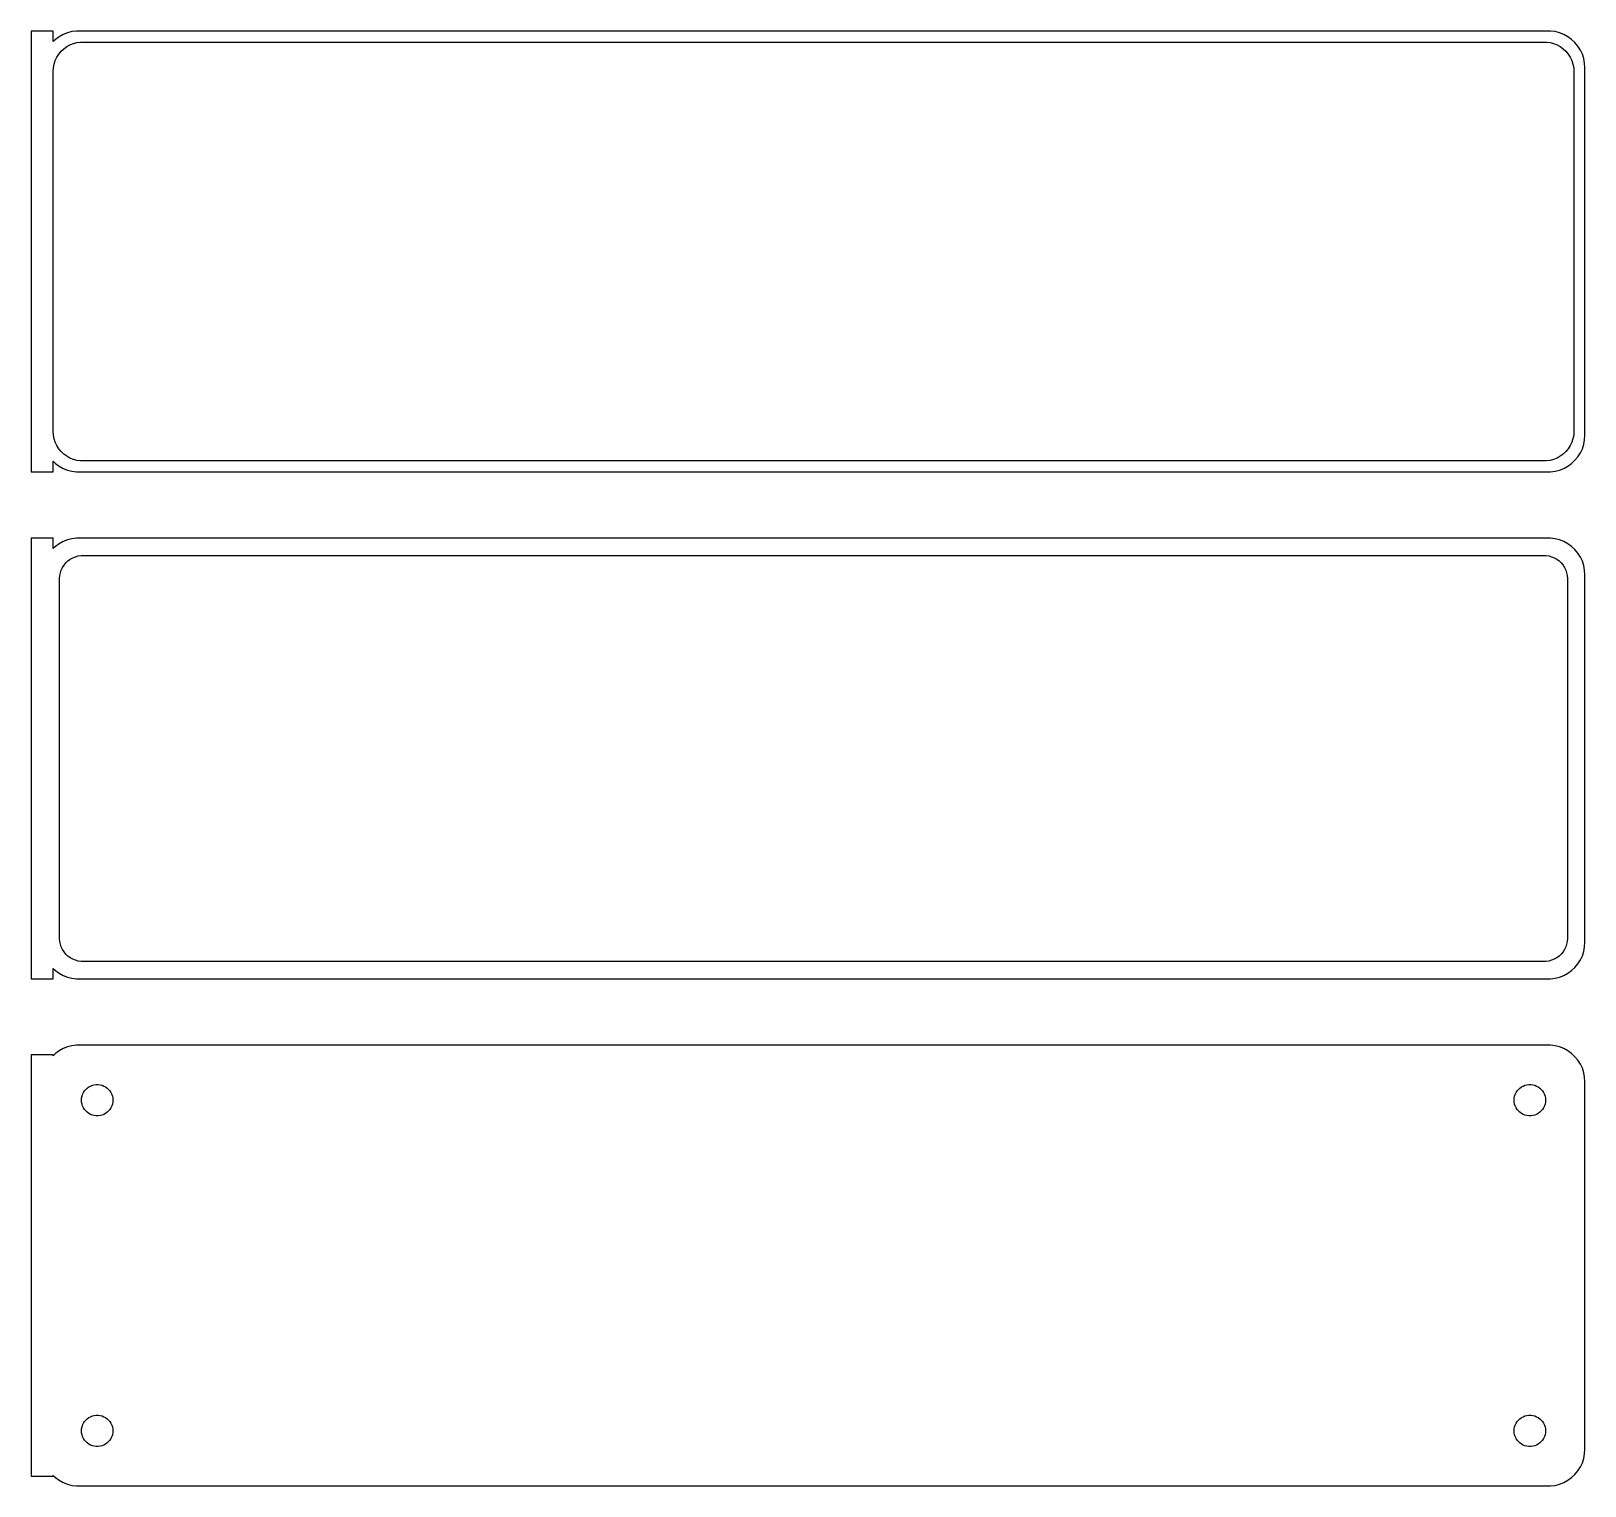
# Model space of a CAD drawing. Header units: metres. Extents: x -106 to 105, y 177 to 375.
import ezdxf

# ---------------------------------------------------------------- set-up
doc = ezdxf.new("R2010")
doc.units = ezdxf.units.M

msp = doc.modelspace()

# ---------------------------------------------------------------- linework, layer by layer
for p, q in [((-103.5, 374.99), (-106.5, 374.99)), ((-106.5, 374.99), (-106.5, 315.01)), ((-103.5, 373.559), (-103.5, 374.99)), ((-102.129, 374.524), (-102.679, 374.222)), ((-101.545, 374.755), (-102.129, 374.524)), ((-100.937, 374.911), (-101.545, 374.755)), ((-100.314, 374.99), (-100.937, 374.911)), ((100.314, 374.99), (-100.314, 374.99)), ((100.937, 374.911), (100.314, 374.99)), ((101.545, 374.755), (100.937, 374.911)), ((102.129, 374.524), (101.545, 374.755)), ((102.679, 374.222), (102.129, 374.524)), ((-103.187, 373.853), (-103.5, 373.559)), ((-102.679, 374.222), (-103.187, 373.853)), ((-102.416, 372.238), (-102.05, 372.582)), ((-102.05, 372.582), (-101.643, 372.877)), ((-101.643, 372.877), (-101.203, 373.119)), ((-101.203, 373.119), (-100.736, 373.304)), ((-100.736, 373.304), (-100.25, 373.429)), ((-100.25, 373.429), (-99.7512, 373.492)), ((-99.7512, 373.492), (99.7512, 373.492)), ((99.7512, 373.492), (100.25, 373.429)), ((100.25, 373.429), (100.736, 373.304)), ((100.736, 373.304), (101.203, 373.119)), ((101.203, 373.119), (101.643, 372.877)), ((101.643, 372.877), (102.05, 372.582)), ((102.05, 372.582), (102.416, 372.238)), ((103.187, 373.853), (102.679, 374.222)), ((103.645, 373.423), (103.187, 373.853)), ((104.045, 372.939), (103.645, 373.423)), ((104.382, 372.409), (104.045, 372.939)), ((104.649, 371.841), (104.382, 372.409)), ((-103.468, 370.001), (-103.374, 370.495)), ((-103.374, 370.495), (-103.219, 370.972)), ((-103.219, 370.972), (-103.005, 371.427)), ((-103.005, 371.427), (-102.736, 371.851)), ((-102.736, 371.851), (-102.416, 372.238)), ((102.416, 372.238), (102.736, 371.851)), ((102.736, 371.851), (103.005, 371.427)), ((103.005, 371.427), (103.219, 370.972)), ((103.219, 370.972), (103.374, 370.495)), ((103.374, 370.495), (103.468, 370.001)), ((104.843, 371.243), (104.649, 371.841)), ((104.961, 370.627), (104.843, 371.243)), ((105, 370), (104.961, 370.627)), ((-103.5, 369.5), (-103.468, 370.001)), ((-103.5, 320.5), (-103.5, 369.5)), ((103.468, 370.001), (103.5, 369.5)), ((103.5, 369.5), (103.5, 320.5)), ((105, 320), (105, 370)), ((-103.468, 319.999), (-103.5, 320.5)), ((-103.374, 319.505), (-103.468, 319.999)), ((-103.219, 319.028), (-103.374, 319.505)), ((103.374, 319.505), (103.219, 319.028)), ((103.468, 319.999), (103.374, 319.505)), ((103.5, 320.5), (103.468, 319.999)), ((104.843, 318.757), (104.961, 319.373)), ((104.961, 319.373), (105, 320)), ((-103.005, 318.573), (-103.219, 319.028)), ((-102.736, 318.149), (-103.005, 318.573)), ((-102.416, 317.762), (-102.736, 318.149)), ((-102.05, 317.418), (-102.416, 317.762)), ((-101.643, 317.123), (-102.05, 317.418)), ((102.05, 317.418), (101.643, 317.123)), ((102.416, 317.762), (102.05, 317.418)), ((102.736, 318.149), (102.416, 317.762)), ((103.005, 318.573), (102.736, 318.149)), ((103.219, 319.028), (103.005, 318.573)), ((104.045, 317.061), (104.382, 317.591)), ((104.382, 317.591), (104.649, 318.159)), ((104.649, 318.159), (104.843, 318.757)), ((-103.5, 316.441), (-103.187, 316.147)), ((-103.5, 315.01), (-103.5, 316.441)), ((-103.187, 316.147), (-102.679, 315.778)), ((-102.679, 315.778), (-102.129, 315.476)), ((-102.129, 315.476), (-101.545, 315.245)), ((-101.203, 316.881), (-101.643, 317.123)), ((-101.545, 315.245), (-100.937, 315.089)), ((-100.736, 316.696), (-101.203, 316.881)), ((-100.25, 316.571), (-100.736, 316.696)), ((-99.7512, 316.508), (-100.25, 316.571)), ((99.7512, 316.508), (-99.7512, 316.508)), ((100.25, 316.571), (99.7512, 316.508)), ((100.736, 316.696), (100.25, 316.571)), ((101.203, 316.881), (100.736, 316.696)), ((100.937, 315.089), (101.545, 315.245)), ((101.643, 317.123), (101.203, 316.881)), ((101.545, 315.245), (102.129, 315.476)), ((102.129, 315.476), (102.679, 315.778)), ((102.679, 315.778), (103.187, 316.147)), ((103.187, 316.147), (103.645, 316.577)), ((103.645, 316.577), (104.045, 317.061)), ((-106.5, 315.01), (-103.5, 315.01)), ((-100.937, 315.089), (-100.314, 315.01)), ((-100.314, 315.01), (100.314, 315.01)), ((100.314, 315.01), (100.937, 315.089)), ((-103.5, 305.979), (-106.5, 305.979)), ((-106.5, 305.979), (-106.5, 246.021)), ((-103.5, 304.559), (-103.5, 305.979)), ((-103.187, 304.853), (-103.5, 304.559)), ((-102.679, 305.222), (-103.187, 304.853)), ((-102.129, 305.524), (-102.679, 305.222)), ((-101.545, 305.755), (-102.129, 305.524)), ((-100.937, 305.911), (-101.545, 305.755)), ((-100.314, 305.99), (-100.937, 305.911)), ((100.314, 305.99), (-100.314, 305.99)), ((100.937, 305.911), (100.314, 305.99)), ((101.545, 305.755), (100.937, 305.911)), ((102.129, 305.524), (101.545, 305.755)), ((102.679, 305.222), (102.129, 305.524)), ((103.187, 304.853), (102.679, 305.222)), ((103.645, 304.423), (103.187, 304.853)), ((-102.018, 302.33), (-101.769, 302.631)), ((-101.769, 302.631), (-101.484, 302.899)), ((-101.484, 302.899), (-101.168, 303.128)), ((-101.168, 303.128), (-100.825, 303.317)), ((-100.825, 303.317), (-100.462, 303.461)), ((-100.462, 303.461), (-100.083, 303.558)), ((-100.083, 303.558), (-99.6955, 303.607)), ((-99.6955, 303.607), (99.6955, 303.607)), ((99.6955, 303.607), (100.083, 303.558)), ((100.083, 303.558), (100.462, 303.461)), ((100.462, 303.461), (100.825, 303.317)), ((100.825, 303.317), (101.168, 303.128)), ((101.168, 303.128), (101.484, 302.899)), ((101.484, 302.899), (101.769, 302.631)), ((101.769, 302.631), (102.018, 302.33)), ((104.045, 303.939), (103.645, 304.423)), ((104.382, 303.409), (104.045, 303.939)), ((104.649, 302.841), (104.382, 303.409)), ((104.843, 302.243), (104.649, 302.841)), ((-102.613, 300.5), (-102.588, 300.89)), ((-102.613, 251.5), (-102.613, 300.5)), ((-102.588, 300.89), (-102.515, 301.274)), ((-102.515, 301.274), (-102.394, 301.646)), ((-102.394, 301.646), (-102.228, 302)), ((-102.228, 302), (-102.018, 302.33)), ((102.018, 302.33), (102.228, 302)), ((102.228, 302), (102.394, 301.646)), ((102.394, 301.646), (102.515, 301.274)), ((102.515, 301.274), (102.588, 300.89)), ((102.588, 300.89), (102.613, 300.5)), ((102.613, 300.5), (102.613, 251.5)), ((104.961, 301.627), (104.843, 302.243)), ((105, 301), (104.961, 301.627)), ((105, 251), (105, 301)), ((-102.588, 251.11), (-102.613, 251.5)), ((-102.515, 250.726), (-102.588, 251.11)), ((-102.394, 250.354), (-102.515, 250.726)), ((-102.228, 250), (-102.394, 250.354)), ((-102.018, 249.67), (-102.228, 250)), ((-101.769, 249.369), (-102.018, 249.67)), ((102.018, 249.67), (101.769, 249.369)), ((102.228, 250), (102.018, 249.67)), ((102.394, 250.354), (102.228, 250)), ((102.515, 250.726), (102.394, 250.354)), ((102.588, 251.11), (102.515, 250.726)), ((102.613, 251.5), (102.588, 251.11)), ((104.649, 249.159), (104.843, 249.757)), ((104.843, 249.757), (104.961, 250.373)), ((104.961, 250.373), (105, 251)), ((-101.484, 249.101), (-101.769, 249.369)), ((-101.168, 248.872), (-101.484, 249.101)), ((-100.825, 248.683), (-101.168, 248.872)), ((-100.462, 248.539), (-100.825, 248.683)), ((-100.083, 248.442), (-100.462, 248.539)), ((-99.6955, 248.393), (-100.083, 248.442)), ((99.6955, 248.393), (-99.6955, 248.393)), ((100.083, 248.442), (99.6955, 248.393)), ((100.462, 248.539), (100.083, 248.442)), ((100.825, 248.683), (100.462, 248.539)), ((101.168, 248.872), (100.825, 248.683)), ((101.484, 249.101), (101.168, 248.872)), ((101.769, 249.369), (101.484, 249.101)), ((103.187, 247.147), (103.645, 247.577)), ((103.645, 247.577), (104.045, 248.061)), ((104.045, 248.061), (104.382, 248.591)), ((104.382, 248.591), (104.649, 249.159)), ((-106.5, 246.021), (-103.5, 246.021)), ((-103.5, 246.021), (-103.5, 247.441)), ((-103.5, 247.441), (-103.187, 247.147)), ((-103.187, 247.147), (-102.679, 246.778)), ((-102.679, 246.778), (-102.129, 246.476)), ((-102.129, 246.476), (-101.545, 246.245)), ((-101.545, 246.245), (-100.937, 246.089)), ((-100.937, 246.089), (-100.314, 246.01)), ((-100.314, 246.01), (100.314, 246.01)), ((100.314, 246.01), (100.937, 246.089)), ((100.937, 246.089), (101.545, 246.245)), ((101.545, 246.245), (102.129, 246.476)), ((102.129, 246.476), (102.679, 246.778)), ((102.679, 246.778), (103.187, 247.147)), ((-100.937, 236.911), (-101.545, 236.755)), ((-100.314, 236.99), (-100.937, 236.911)), ((100.314, 236.99), (-100.314, 236.99)), ((100.937, 236.911), (100.314, 236.99)), ((101.545, 236.755), (100.937, 236.911)), ((-103.5, 235.653), (-106.5, 235.653)), ((-106.5, 235.653), (-106.5, 178.347)), ((-103.187, 235.853), (-103.5, 235.559)), ((-103.5, 235.559), (-103.5, 235.653)), ((-102.679, 236.222), (-103.187, 235.853)), ((-102.129, 236.524), (-102.679, 236.222)), ((-101.545, 236.755), (-102.129, 236.524)), ((102.129, 236.524), (101.545, 236.755)), ((102.679, 236.222), (102.129, 236.524)), ((103.187, 235.853), (102.679, 236.222)), ((103.645, 235.423), (103.187, 235.853)), ((104.045, 234.939), (103.645, 235.423)), ((104.382, 234.409), (104.045, 234.939)), ((104.649, 233.841), (104.382, 234.409)), ((104.843, 233.243), (104.649, 233.841)), ((104.961, 232.627), (104.843, 233.243)), ((-99.3712, 230.529), (-99.2275, 230.755)), ((-99.2275, 230.755), (-99.0566, 230.962)), ((-99.0566, 230.962), (-98.8611, 231.145)), ((-98.8611, 231.145), (-98.6441, 231.303)), ((-98.6441, 231.303), (-98.4092, 231.432)), ((-98.4092, 231.432), (-98.1598, 231.531)), ((-98.1598, 231.531), (-97.9001, 231.597)), ((-97.9001, 231.597), (-97.6341, 231.631)), ((-97.6341, 231.631), (-97.3659, 231.631)), ((-97.3659, 231.631), (-97.0999, 231.597)), ((-97.0999, 231.597), (-96.8401, 231.531)), ((-96.8401, 231.531), (-96.5908, 231.432)), ((-96.5908, 231.432), (-96.3559, 231.303)), ((-96.3559, 231.303), (-96.1389, 231.145)), ((-96.1389, 231.145), (-95.9434, 230.962)), ((-95.9434, 230.962), (-95.7725, 230.755)), ((-95.7725, 230.755), (-95.6288, 230.529)), ((95.6288, 230.529), (95.7725, 230.755)), ((95.7725, 230.755), (95.9434, 230.962)), ((95.9434, 230.962), (96.1389, 231.145)), ((96.1389, 231.145), (96.3559, 231.303)), ((96.3559, 231.303), (96.5908, 231.432)), ((96.5908, 231.432), (96.8401, 231.531)), ((96.8401, 231.531), (97.0999, 231.597)), ((97.0999, 231.597), (97.3659, 231.631)), ((97.3659, 231.631), (97.6341, 231.631)), ((97.6341, 231.631), (97.9001, 231.597)), ((97.9001, 231.597), (98.1598, 231.531)), ((98.1598, 231.531), (98.4092, 231.432)), ((98.4092, 231.432), (98.6441, 231.303)), ((98.6441, 231.303), (98.8611, 231.145)), ((98.8611, 231.145), (99.0566, 230.962)), ((99.0566, 230.962), (99.2275, 230.755)), ((99.2275, 230.755), (99.3712, 230.529)), ((105, 232), (104.961, 232.627)), ((105, 182), (105, 232)), ((-99.6353, 229.5), (-99.6185, 229.768)), ((-99.6185, 229.232), (-99.6353, 229.5)), ((-99.6185, 229.768), (-99.5682, 230.031)), ((-99.5682, 228.969), (-99.6185, 229.232)), ((-99.5682, 230.031), (-99.4853, 230.286)), ((-99.4853, 228.714), (-99.5682, 228.969)), ((-99.4853, 230.286), (-99.3712, 230.529)), ((-99.3712, 228.471), (-99.4853, 228.714)), ((-99.2275, 228.245), (-99.3712, 228.471)), ((-95.6288, 228.471), (-95.7725, 228.245)), ((-95.6288, 230.529), (-95.5146, 230.286)), ((-95.5146, 228.714), (-95.6288, 228.471)), ((-95.5146, 230.286), (-95.4318, 230.031)), ((-95.4318, 228.969), (-95.5146, 228.714)), ((-95.4318, 230.031), (-95.3815, 229.768)), ((-95.3815, 229.232), (-95.4318, 228.969)), ((-95.3815, 229.768), (-95.3647, 229.5)), ((-95.3647, 229.5), (-95.3815, 229.232)), ((95.3647, 229.5), (95.3815, 229.768)), ((95.3815, 229.232), (95.3647, 229.5)), ((95.3815, 229.768), (95.4318, 230.031)), ((95.4318, 228.969), (95.3815, 229.232)), ((95.4318, 230.031), (95.5146, 230.286)), ((95.5146, 228.714), (95.4318, 228.969)), ((95.5146, 230.286), (95.6288, 230.529)), ((95.6288, 228.471), (95.5146, 228.714)), ((95.7725, 228.245), (95.6288, 228.471)), ((99.3712, 228.471), (99.2275, 228.245)), ((99.3712, 230.529), (99.4853, 230.286)), ((99.4853, 228.714), (99.3712, 228.471)), ((99.4853, 230.286), (99.5682, 230.031)), ((99.5682, 228.969), (99.4853, 228.714)), ((99.5682, 230.031), (99.6185, 229.768)), ((99.6185, 229.232), (99.5682, 228.969)), ((99.6185, 229.768), (99.6353, 229.5)), ((99.6353, 229.5), (99.6185, 229.232)), ((-99.0566, 228.038), (-99.2275, 228.245)), ((-98.8611, 227.855), (-99.0566, 228.038)), ((-98.6441, 227.697), (-98.8611, 227.855)), ((-98.4092, 227.568), (-98.6441, 227.697)), ((-98.1598, 227.469), (-98.4092, 227.568)), ((-97.9001, 227.403), (-98.1598, 227.469)), ((-97.6341, 227.369), (-97.9001, 227.403)), ((-97.3659, 227.369), (-97.6341, 227.369)), ((-97.0999, 227.403), (-97.3659, 227.369)), ((-96.8401, 227.469), (-97.0999, 227.403)), ((-96.5908, 227.568), (-96.8401, 227.469)), ((-96.3559, 227.697), (-96.5908, 227.568)), ((-96.1389, 227.855), (-96.3559, 227.697)), ((-95.9434, 228.038), (-96.1389, 227.855)), ((-95.7725, 228.245), (-95.9434, 228.038)), ((95.9434, 228.038), (95.7725, 228.245)), ((96.1389, 227.855), (95.9434, 228.038)), ((96.3559, 227.697), (96.1389, 227.855)), ((96.5908, 227.568), (96.3559, 227.697)), ((96.8401, 227.469), (96.5908, 227.568)), ((97.0999, 227.403), (96.8401, 227.469)), ((97.3659, 227.369), (97.0999, 227.403)), ((97.6341, 227.369), (97.3659, 227.369)), ((97.9001, 227.403), (97.6341, 227.369)), ((98.1598, 227.469), (97.9001, 227.403)), ((98.4092, 227.568), (98.1598, 227.469)), ((98.6441, 227.697), (98.4092, 227.568)), ((98.8611, 227.855), (98.6441, 227.697)), ((99.0566, 228.038), (98.8611, 227.855)), ((99.2275, 228.245), (99.0566, 228.038)), ((-99.0566, 185.962), (-98.8611, 186.145)), ((-98.8611, 186.145), (-98.6441, 186.303)), ((-98.6441, 186.303), (-98.4092, 186.432)), ((-98.4092, 186.432), (-98.1598, 186.531)), ((-98.1598, 186.531), (-97.9001, 186.597)), ((-97.9001, 186.597), (-97.6341, 186.631)), ((-97.6341, 186.631), (-97.3659, 186.631)), ((-97.3659, 186.631), (-97.0999, 186.597)), ((-97.0999, 186.597), (-96.8401, 186.531)), ((-96.8401, 186.531), (-96.5908, 186.432)), ((-96.5908, 186.432), (-96.3559, 186.303)), ((-96.3559, 186.303), (-96.1389, 186.145)), ((-96.1389, 186.145), (-95.9434, 185.962)), ((95.9434, 185.962), (96.1389, 186.145)), ((96.1389, 186.145), (96.3559, 186.303)), ((96.3559, 186.303), (96.5908, 186.432)), ((96.5908, 186.432), (96.8401, 186.531)), ((96.8401, 186.531), (97.0999, 186.597)), ((97.0999, 186.597), (97.3659, 186.631)), ((97.3659, 186.631), (97.6341, 186.631)), ((97.6341, 186.631), (97.9001, 186.597)), ((97.9001, 186.597), (98.1598, 186.531)), ((98.1598, 186.531), (98.4092, 186.432)), ((98.4092, 186.432), (98.6441, 186.303)), ((98.6441, 186.303), (98.8611, 186.145)), ((98.8611, 186.145), (99.0566, 185.962)), ((-99.6353, 184.5), (-99.6185, 184.768)), ((-99.6185, 184.232), (-99.6353, 184.5)), ((-99.6185, 184.768), (-99.5682, 185.031)), ((-99.5682, 183.969), (-99.6185, 184.232)), ((-99.5682, 185.031), (-99.4853, 185.286)), ((-99.4853, 185.286), (-99.3712, 185.529)), ((-99.3712, 185.529), (-99.2275, 185.755)), ((-99.2275, 185.755), (-99.0566, 185.962)), ((-95.9434, 185.962), (-95.7725, 185.755)), ((-95.7725, 185.755), (-95.6288, 185.529)), ((-95.6288, 185.529), (-95.5146, 185.286)), ((-95.5146, 185.286), (-95.4318, 185.031)), ((-95.4318, 185.031), (-95.3815, 184.768)), ((-95.3815, 184.232), (-95.4318, 183.969)), ((-95.3815, 184.768), (-95.3647, 184.5)), ((-95.3647, 184.5), (-95.3815, 184.232)), ((95.3647, 184.5), (95.3815, 184.768)), ((95.3815, 184.232), (95.3647, 184.5)), ((95.3815, 184.768), (95.4318, 185.031)), ((95.4318, 183.969), (95.3815, 184.232)), ((95.4318, 185.031), (95.5146, 185.286)), ((95.5146, 185.286), (95.6288, 185.529)), ((95.6288, 185.529), (95.7725, 185.755)), ((95.7725, 185.755), (95.9434, 185.962)), ((99.0566, 185.962), (99.2275, 185.755)), ((99.2275, 185.755), (99.3712, 185.529)), ((99.3712, 185.529), (99.4853, 185.286)), ((99.4853, 185.286), (99.5682, 185.031)), ((99.5682, 185.031), (99.6185, 184.768)), ((99.6185, 184.232), (99.5682, 183.969)), ((99.6185, 184.768), (99.6353, 184.5)), ((99.6353, 184.5), (99.6185, 184.232)), ((-99.4853, 183.714), (-99.5682, 183.969)), ((-99.3712, 183.471), (-99.4853, 183.714)), ((-99.2275, 183.245), (-99.3712, 183.471)), ((-99.0566, 183.038), (-99.2275, 183.245)), ((-98.8611, 182.855), (-99.0566, 183.038)), ((-98.6441, 182.697), (-98.8611, 182.855)), ((-98.4092, 182.568), (-98.6441, 182.697)), ((-98.1598, 182.469), (-98.4092, 182.568)), ((-97.9001, 182.403), (-98.1598, 182.469)), ((-97.6341, 182.369), (-97.9001, 182.403)), ((-97.3659, 182.369), (-97.6341, 182.369)), ((-97.0999, 182.403), (-97.3659, 182.369)), ((-96.8401, 182.469), (-97.0999, 182.403)), ((-96.5908, 182.568), (-96.8401, 182.469)), ((-96.3559, 182.697), (-96.5908, 182.568)), ((-96.1389, 182.855), (-96.3559, 182.697)), ((-95.9434, 183.038), (-96.1389, 182.855)), ((-95.7725, 183.245), (-95.9434, 183.038)), ((-95.6288, 183.471), (-95.7725, 183.245)), ((-95.5146, 183.714), (-95.6288, 183.471)), ((-95.4318, 183.969), (-95.5146, 183.714)), ((95.5146, 183.714), (95.4318, 183.969)), ((95.6288, 183.471), (95.5146, 183.714)), ((95.7725, 183.245), (95.6288, 183.471)), ((95.9434, 183.038), (95.7725, 183.245)), ((96.1389, 182.855), (95.9434, 183.038)), ((96.3559, 182.697), (96.1389, 182.855)), ((96.5908, 182.568), (96.3559, 182.697)), ((96.8401, 182.469), (96.5908, 182.568)), ((97.0999, 182.403), (96.8401, 182.469)), ((97.3659, 182.369), (97.0999, 182.403)), ((97.6341, 182.369), (97.3659, 182.369)), ((97.9001, 182.403), (97.6341, 182.369)), ((98.1598, 182.469), (97.9001, 182.403)), ((98.4092, 182.568), (98.1598, 182.469)), ((98.6441, 182.697), (98.4092, 182.568)), ((98.8611, 182.855), (98.6441, 182.697)), ((99.0566, 183.038), (98.8611, 182.855)), ((99.2275, 183.245), (99.0566, 183.038)), ((99.3712, 183.471), (99.2275, 183.245)), ((99.4853, 183.714), (99.3712, 183.471)), ((99.5682, 183.969), (99.4853, 183.714)), ((104.961, 181.373), (105, 182)), ((104.382, 179.591), (104.649, 180.159)), ((104.649, 180.159), (104.843, 180.757)), ((104.843, 180.757), (104.961, 181.373)), ((-106.5, 178.347), (-103.5, 178.347)), ((-103.5, 178.347), (-103.5, 178.441)), ((-103.5, 178.441), (-103.187, 178.147)), ((-103.187, 178.147), (-102.679, 177.778)), ((-102.679, 177.778), (-102.129, 177.476)), ((102.129, 177.476), (102.679, 177.778)), ((102.679, 177.778), (103.187, 178.147)), ((103.187, 178.147), (103.645, 178.577)), ((103.645, 178.577), (104.045, 179.061)), ((104.045, 179.061), (104.382, 179.591)), ((-102.129, 177.476), (-101.545, 177.245)), ((-101.545, 177.245), (-100.937, 177.089)), ((-100.937, 177.089), (-100.314, 177.01)), ((-100.314, 177.01), (100.314, 177.01)), ((100.314, 177.01), (100.937, 177.089)), ((100.937, 177.089), (101.545, 177.245)), ((101.545, 177.245), (102.129, 177.476))]:
    msp.add_line(p, q)

doc.saveas('drawing.dxf')
